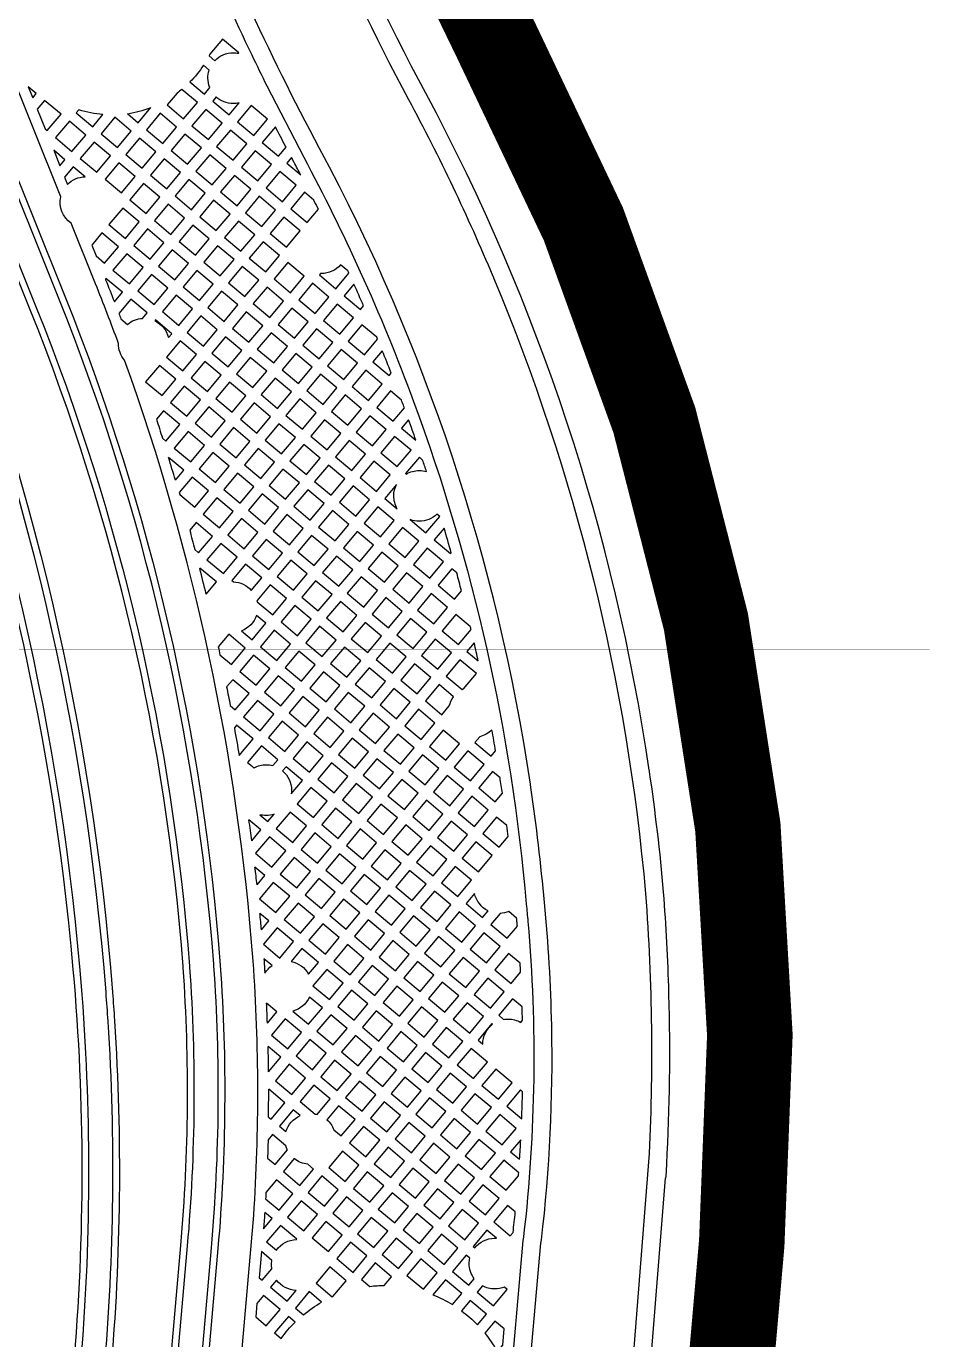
# Model space of a CAD drawing. Extents: x 388 to 686, y 182 to 393.
# Drawn here: x 450.79 to 457.12, y 217.4 to 226.6 of the extents above; entities that cross this region are included whole.
import ezdxf

# ---------------------------------------------------------------- set-up
doc = ezdxf.new("R2010")
doc.units = 0
for name, color, linetype in [('bak_bak_btr2-bcq3156', 8, 'Continuous'), ('bak_outline', 7, 'Continuous'), ('quyukuang', 5, 'Continuous')]:
    doc.layers.add(name, color=color, linetype=linetype)

msp = doc.modelspace()

# ---------------------------------------------------------------- linework, layer by layer
at = {"layer": 'bak_bak_btr2-bcq3156'}
for p, q in [((450.7998, 226.1767), (450.831, 226.0992)), ((452.5313, 225.8965), (452.4387, 225.7862)), ((450.9784, 225.7317), (451.022, 225.6232)), ((452.6449, 225.6804), (452.6118, 225.6409)), ((452.6118, 225.6409), (452.7096, 225.5588)), ((453.082, 224.7945), (453.0139, 224.7134)), ((453.2807, 224.3281), (453.2149, 224.2496)), ((453.4653, 223.8448), (453.4159, 223.7859)), ((453.4159, 223.7859), (453.5159, 223.702)), ((453.3807, 223.3921), (453.2985, 223.2941)), ((453.2985, 223.2941), (453.386, 223.2206)), ((453.7139, 223.0856), (453.6449, 223.0034)), ((453.9243, 222.2816), (453.8737, 222.2213)), ((453.8737, 222.2213), (453.9526, 222.1551)), ((453.927, 220.5264), (453.8677, 220.4557)), ((453.9513, 219.5003), (453.9844, 219.4724)), ((454.1523, 219.0363), (454.2577, 218.9479)), ((454.251, 218.8024), (454.1801, 218.7179)), ((454.1801, 218.7179), (454.2429, 218.6652)), ((452.434, 218.0182), (452.4181, 217.8359))]:
    msp.add_line(p, q, dxfattribs=at)
for points in [[(451.1171, 217.1905, 0.043929), (451.1156, 219.9942, 0.073749), (449.8979, 225.0914), (449.307, 226.5652, 0.022145), (449.2174, 226.7534, -0.021707), (449.2166, 226.7551, -0.015382), (449.216, 226.7561, -0.097444), (448.0281, 230.8632), (447.325, 238.9017), (447.3484, 239.6689, -0.111855), (449.7805, 249.0654)], [(449.8205, 249.0448, 0.111855), (447.3934, 239.6675), (447.37, 238.9016), (448.0729, 230.8671, 0.0975), (449.2571, 226.7745, -0.02217), (449.3485, 226.5825, -0.011362), (449.3937, 226.4685, -0.033458), (449.3946, 226.4657, -0.026298), (449.3955, 226.4636), (449.9397, 225.1081, -0.076279), (451.1752, 219.8185, -0.041114), (451.1619, 217.1865)], [(451.3318, 217.1718, 0.037972), (451.36, 219.6289, -0.037753), (451.3595, 219.6322, 0.003126), (451.3451, 219.8319, -0.038466), (451.3451, 219.8353, 0.076231), (450.0979, 225.1718), (449.5054, 226.6492, 0.022181), (449.4074, 226.8549, -0.097441), (448.2427, 230.8819), (447.5407, 238.9078), (447.5639, 239.6623, -0.111851), (449.9719, 248.9664)], [(450.0118, 248.9458, 0.111851), (447.6089, 239.6609), (447.5857, 238.9077), (448.2875, 230.886, 0.097444), (449.4474, 226.8755, -0.022149), (449.547, 226.6665, -0.011337), (449.5957, 226.5436), (450.1396, 225.1886, -0.076278), (451.3902, 219.8354, -0.038154), (451.3902, 219.832, -0.003022), (451.4042, 219.6385, -0.038483), (451.4046, 219.6352, -0.038023), (451.3767, 217.1678)], [(453.1884, 248.4063, 0.139031), (450.9318, 239.3255), (450.9324, 239.3189, -0.058277), (450.9323, 239.3131, 0.01317), (450.9862, 238.4115), (451.4838, 232.7377, 0.01304), (451.5859, 231.8422, -0.057562), (451.587, 231.8365), (451.5877, 231.8292, -0.057795), (451.5889, 231.8235), (451.5893, 231.8191, -0.050437), (451.5902, 231.8141), (451.5908, 231.8074, 0.087707), (453.4643, 226.0882, -0.023816), (454.0553, 224.8497, -0.056293), (454.0578, 224.8446, -0.055536), (454.0596, 224.8393, -0.077529), (455.1249, 220.5257, -0.032185), (455.1469, 218.6463), (455.01, 216.93, -0.075618)], [(455.128, 216.8078), (455.2659, 218.5332, -0.077517), (455.2668, 218.537), (455.2691, 218.5428), (455.2738, 218.6303, 0.02016), (455.2892, 219.8185), (455.2886, 219.8243, -0.059319), (455.2888, 219.8303, 0.011983), (455.252, 220.5357, 0.0146), (455.1533, 221.3788, -0.05876), (455.1521, 221.3846), (455.1516, 221.3905, 0.086476), (453.5859, 226.1311, -0.101689), (451.6107, 232.7508), (451.1309, 238.2343, -0.154892), (453.2789, 248.3075, 0.091197)], [(453.6283, 248.1974, 0.152895), (451.4743, 238.3892), (451.9537, 232.91, 0.013584), (452.0579, 232.0033, -0.058289), (452.0591, 231.9975), (452.0597, 231.991, 0.087693), (453.8846, 226.434, -0.143964), (455.6053, 218.2082, -0.034875), (455.6032, 218.1835), (455.2086, 213.6655, -0.189033), (455.2045, 213.6572, -0.029547), (455.1983, 213.6372, -0.113191), (455.2033, 213.6036), (454.0128, 200.0006, -0.406602)], [(451.3907, 246.5959, 0.126428), (450.1685, 238.1485), (450.6481, 232.6666, 0.067116), (451.7114, 227.9406, 0.023101), (452.3659, 226.4, 0.003353), (452.4721, 226.1822), (452.73, 225.6828, -0.016477), (453.1265, 224.8812, -0.018108), (453.5, 223.9721, -0.066743), (454.2895, 220.4515, -0.002808), (454.3008, 220.33, -0.050535), (454.2705, 218.124, -0.025198), (454.2699, 218.1204), (454.265, 218.0969), (454.1644, 216.9485, -0.104536)], [(454.3081, 217.1273), (454.3913, 218.0768), (454.3962, 218.101, 0.033724), (454.4679, 219.5908), (454.4674, 219.5955, -0.060066), (454.4676, 219.6015, 0.019511), (454.4164, 220.4634, 0.014813), (454.3217, 221.2695, -0.059508), (454.3205, 221.2753), (454.32, 221.2809, -0.058269), (454.3188, 221.2866), (454.3183, 221.2924, 0.086217), (452.8415, 225.7445, -0.031847), (451.8902, 227.8279, -0.07139), (451.8874, 227.8345, -0.054645), (451.8857, 227.8398, -0.069281), (450.7752, 232.6777), (450.2954, 238.1614, -0.126131), (451.5004, 246.5277, -0.067431)], [(448.0834, 240.1531), (448.0438, 238.92), (448.7432, 230.9259, 0.097517), (449.8553, 227.0824, -0.021634), (449.9684, 226.8446, -0.010888), (450.0227, 226.7081, -0.02159), (450.0234, 226.7065), (450.8563, 224.6302, -0.076555), (451.93, 220.0187, -0.035538), (451.93, 220.0156), (451.9306, 220.0083, -0.039385), (451.914, 218.0586), (450.6831, 203.9781, 0.203715), (451.0728, 202.7811, -0.034942), (451.0746, 202.7786, -0.003859), (451.0926, 202.7566), (451.1499, 202.6884, -0.173688), (451.2137, 202.5154, -0.103263), (451.2119, 202.5064), (451.2082, 202.492, -0.367818), (451.2163, 202.4777), (451.2006, 202.3934, -0.05347), (451.1998, 202.3909)], [(450.8531, 203.9635), (452.084, 218.0439, 0.039386), (452.1006, 220.0205, -0.034059), (452.1006, 220.0235), (452.0999, 220.0318, 0.076554), (451.0145, 224.6937), (450.1254, 226.911, 0.021691), (450.0057, 227.1628, -0.09745), (448.913, 230.9406), (448.2145, 238.9262), (448.2537, 240.1476, -0.111455)], [(448.2987, 240.1462), (448.2595, 238.9259), (448.9578, 230.9445, 0.097447), (450.0457, 227.1835, -0.021664), (450.1668, 226.9284, -0.010673), (450.2236, 226.7862), (451.0563, 224.7104, -0.076772), (452.1457, 220.0215, -0.039342), (452.1288, 218.04), (450.8979, 203.9596, 0.198813)], [(451.1998, 202.3909), (451.2031, 202.3906), (451.1566, 201.8592), (450.9795, 201.8747), (451.026, 202.4061), (451.0314, 202.4056, -0.147166), (451.0367, 202.4106), (451.1561, 202.4704), (451.1686, 202.5187, 0.169435), (451.1154, 202.6595), (451.0362, 202.7547, -0.203066), (450.6383, 203.982), (451.8692, 218.0625, 0.039383), (451.8858, 220.0051), (451.8851, 220.0157, 0.076549), (450.8145, 224.6134), (449.9268, 226.8273, 0.021654), (449.8153, 227.0617, -0.03334), (449.8141, 227.0644, -0.097444), (448.6984, 230.9219), (447.9988, 238.9203)], [(451.1254, 203.9248), (452.3796, 218.273, 0.034548), (452.376, 220.0518, 0.067566), (451.4753, 224.2611, -0.18304), (451.4322, 224.3794, 0.006987), (451.2716, 224.7964), (451.1011, 225.2213, -0.304497), (451.0273, 225.4052), (450.4394, 226.8705, 0.016287), (450.3444, 227.1007, -0.333187), (450.2505, 227.2922, -0.045702), (449.5729, 228.9678, -0.160456), (449.5414, 229.0745, -0.048633), (449.1887, 230.9647), (449.1117, 231.8451, -0.148001), (449.1027, 231.9477), (448.4917, 238.9346)], [(452.277, 226.0638, -0.057379), (452.2366, 226.0592, -0.187526), (452.1166, 226.1059), (452.0922, 226.0769)], [(451.3233, 225.9824, -0.055783), (451.1547, 226.0147), (451.1369, 225.9934)], [(452.4387, 225.7862), (452.5534, 225.6899), (452.6063, 225.753), (452.6027, 225.7597), (452.6026, 225.76, -0.002132), (452.5313, 225.8965)], [(452.7096, 225.5588, 0.00187), (452.6629, 225.6468), (452.6627, 225.647), (452.6449, 225.6804)], [(451.0541, 225.543), (451.0743, 225.4928, -0.199213), (451.1997, 225.546)], [(451.3406, 224.8293), (451.3422, 224.8251), (451.3424, 224.8248, -0.002591), (451.4032, 224.6707)], [(453.0139, 224.7134), (453.1286, 224.6171), (453.1493, 224.6418, 0.003106), (453.082, 224.7945)], [(453.2149, 224.2496), (453.3296, 224.1533), (453.3435, 224.1699, 0.003166), (453.2807, 224.3281)], [(453.5905, 223.4814, 0.001613), (453.5635, 223.5626), (453.5402, 223.5822), (453.4438, 223.4673)], [(453.4438, 223.4673), (453.4479, 223.4639, -0.135349), (453.539, 223.489, -0.073612), (453.5905, 223.4814)], [(453.386, 223.2206, -0.134444), (453.3612, 223.3112, -0.118727), (453.3807, 223.3921)], [(453.6449, 223.0034), (453.7596, 222.9071), (453.7638, 222.9121, 0.003357), (453.7139, 223.0856)], [(453.9294, 221.5844), (454.0443, 221.488), (454.075, 221.5247, 0.002803), (454.049, 221.6729)], [(454.049, 221.6729, -0.141017), (453.9633, 221.6248), (453.9294, 221.5844)], [(452.5824, 221.3857, -0.219291), (452.6447, 221.2506, -0.037101), (452.6427, 221.2243)], [(452.5232, 221.0819, -0.08084), (452.4669, 221.0728, -0.06361), (452.4222, 221.0785)], [(453.8677, 220.4557), (453.9825, 220.3594), (454.0215, 220.4058, -0.226511), (453.927, 220.5264)], [(452.451, 220.0695), (452.4519, 220.0576), (452.452, 220.0572, -0.001735), (452.4579, 219.9688)], [(452.4579, 219.9688, -0.103492), (452.5082, 220.0215), (452.451, 220.0695)], [(453.9844, 219.4724, -0.228029), (454.0533, 219.6103), (454.0476, 219.6151), (453.9513, 219.5003)], [(454.2577, 218.9479, 0.004405), (454.2636, 219.1387), (454.2487, 219.1512), (454.1523, 219.0363)], [(452.4573, 218.2936, -0.000594), (452.4556, 218.2679, -0.014502), (452.4554, 218.2659, -0.031017), (452.4553, 218.2613), (452.4481, 218.1789)], [(453.9175, 218.0532), (453.9279, 218.0445, -0.229904), (454.0676, 218.1123, -0.01892), (454.0809, 218.1118)], [(452.4181, 217.8359), (452.4399, 217.8176), (452.507, 217.8976, -0.038817), (452.5048, 217.925, -0.044539), (452.5076, 217.9564), (452.434, 218.0182)], [(452.6761, 217.7473, -0.22689), (452.5402, 217.8186), (452.4982, 217.7686)], [(452.6714, 217.6232), (452.7277, 217.576, -0.04335), (452.8558, 217.6642)]]:
    msp.add_lwpolyline(points, format="xyb", dxfattribs=at)
for points in [[(452.0668, 226.3933), (452.1075, 226.3592, -0.206088), (452.2366, 226.4148, -0.051791), (452.2731, 226.411), (452.275, 226.4133), (452.2744, 226.4147), (452.1608, 226.51), (452.0732, 226.4056, -0.004653)], [(451.9332, 226.2103), (452.0339, 226.1258), (452.0716, 226.1708, -0.095632), (452.0588, 226.237, -0.080305), (452.0679, 226.293), (452.0276, 226.3268, -0.048686)], [(451.7739, 226.0489), (451.8886, 225.9527), (451.9849, 226.0675), (451.8766, 226.1583, -0.013404), (451.8442, 226.1328)], [(452.6395, 225.3225), (452.7544, 225.2261), (452.8327, 225.3195, 0.001353), (452.8006, 225.383), (452.7359, 225.4373)], [(452.8407, 224.8587), (452.9555, 224.7623), (453.0472, 224.8715, 0.00046), (453.0402, 224.8868), (452.9886, 224.93, -0.218499), (452.8539, 224.8682, -0.007712), (452.8487, 224.8683)], [(451.4346, 224.5895, -0.000707), (451.4494, 224.5507), (451.4947, 224.5126, -0.165012), (451.6009, 224.5548), (451.6325, 224.5925), (451.5178, 224.6887)], [(451.6862, 224.5379, -0.225473), (451.7826, 224.4196), (451.8057, 224.4472), (451.6909, 224.5435)], [(453.2427, 223.9312), (453.3576, 223.8349), (453.4352, 223.9274, 0.000489), (453.4285, 223.9457), (453.4285, 223.9458, 0.000782), (453.415, 223.9821), (453.339, 224.0459)], [(451.6979, 223.8483, -0.002181), (451.7407, 223.7159), (451.7651, 223.6954), (451.8615, 223.8103), (451.7468, 223.9065)], [(453.4764, 223.1448), (453.5865, 223.0524), (453.6829, 223.1672), (453.6631, 223.1838, -0.195537), (453.539, 223.1334, -0.090271)], [(451.9311, 223.0714, -0.002208), (451.9676, 222.9354), (451.994, 222.9132), (452.0904, 223.028), (451.9756, 223.1244)], [(452.2256, 222.7189), (452.2372, 222.7091, -0.203784), (452.363, 222.6496), (452.4367, 222.7374), (452.322, 222.8337)], [(453.6727, 222.6851), (453.7876, 222.5887), (453.8355, 222.6458, 0.002434), (453.8023, 222.7719), (453.769, 222.7998)], [(452.4019, 222.5774, -0.012027), (452.4039, 222.5693), (452.5136, 222.4773), (452.6099, 222.5921), (452.4951, 222.6885)], [(452.2946, 222.3658), (452.3682, 222.304), (452.4646, 222.4189), (452.3985, 222.4743, -0.221649)], [(453.7006, 222.3665), (453.8153, 222.2703), (453.9027, 222.3744, 0.000542), (453.8973, 222.3972), (453.797, 222.4814)], [(452.1312, 222.2547, -0.000951), (452.1435, 222.1977), (452.223, 222.131), (452.3192, 222.2457), (452.2044, 222.342)], [(453.7284, 222.0481), (453.8393, 221.9549, -0.017657), (453.8505, 221.9604), (453.9396, 222.0665), (453.8247, 222.1629)], [(452.1898, 221.9729, -0.002087), (452.2152, 221.8423), (452.2509, 221.8124), (452.3472, 221.9272), (452.2324, 222.0236)], [(453.5831, 221.875), (453.698, 221.7786), (453.75, 221.8406, -0.101006), (453.7805, 221.9048), (453.6794, 221.9897)], [(452.2441, 221.6858, -0.00302), (452.2772, 221.4953), (452.2788, 221.4939), (452.3751, 221.6087), (452.2602, 221.705)], [(452.3372, 221.445), (452.3824, 221.407, -0.124389), (452.4669, 221.4284, -0.066506), (452.5135, 221.4221), (452.5482, 221.4634), (452.4335, 221.5597)], [(453.9573, 221.2658), (454.072, 221.1696), (454.1218, 221.2289, 0.00205), (454.1055, 221.3372), (454.0537, 221.3807)], [(453.985, 220.9474), (454.0999, 220.851), (454.1628, 220.926, 0.00145), (454.1532, 221.002), (454.0814, 221.0622)], [(454.0409, 220.3104), (454.1557, 220.214), (454.227, 220.2989, 0.000667), (454.2249, 220.3234), (454.2249, 220.3235, 0.000786), (454.2221, 220.354), (454.1671, 220.4002, -0.089215), (454.1055, 220.3873)], [(452.6416, 220.0497, -0.221847), (452.7639, 219.9621), (452.8327, 220.0442), (452.7179, 220.1405)], [(454.0689, 219.9919), (454.1836, 219.8957), (454.2497, 219.9745, 0.00152), (454.246, 220.0388), (454.1651, 220.1066)], [(452.6545, 219.7031), (452.7643, 219.6109), (452.8606, 219.7257), (452.7707, 219.8012, -0.224684)], [(454.0966, 219.6735), (454.1308, 219.6448, -0.044463), (454.1622, 219.6476, -0.131097), (454.2507, 219.6239), (454.263, 219.6386, 0.002171), (454.2604, 219.7318), (454.193, 219.7883)], [(452.7052, 219.0704), (452.8104, 218.9821, -0.02006), (452.8241, 218.9788), (452.9164, 219.0888), (452.8016, 219.1852)], [(452.8926, 218.9419, -0.122151), (452.9418, 218.8719), (452.9933, 218.8287), (453.0897, 218.9435), (452.9748, 219.0399)], [(452.5599, 218.8972), (452.6057, 218.8587, -0.221216), (452.7053, 218.9708), (452.6562, 219.012)], [(452.4764, 218.6722), (452.5295, 218.6277), (452.6158, 218.7305, -0.044557), (452.6047, 218.7601), (452.5109, 218.8388), (452.4804, 218.8024, -0.002531)], [(452.5878, 218.5787), (452.7027, 218.4823), (452.799, 218.5971), (452.7588, 218.6307, -0.147155), (452.6641, 218.6695)], [(454.0348, 218.5448), (454.1497, 218.4484), (454.2347, 218.5498, 0.000612), (454.2363, 218.5712), (454.1311, 218.6595)], [(452.4631, 218.3882), (452.5574, 218.3091), (452.6537, 218.424), (452.5389, 218.5203), (452.4656, 218.433, -0.000921)], [(454.0628, 218.2264), (454.1777, 218.13), (454.1971, 218.1532, 0.00333), (454.2124, 218.2964), (454.1591, 218.3411)], [(452.4705, 218.0871), (452.5389, 218.0297, -0.234589), (452.6791, 218.1027), (452.6815, 218.1055), (452.5667, 218.2018)], [(453.1352, 217.8242), (453.1937, 217.7752, -0.02823), (453.2948, 217.7814), (453.3463, 217.8427), (453.2316, 217.939)], [(453.7721, 217.8799), (453.887, 217.7836), (453.9247, 217.8286, -0.160898), (453.8898, 217.9345, -0.055222), (453.8941, 217.9733), (453.8685, 217.9948)], [(452.8168, 217.7965), (452.9296, 217.7018, -0.002087), (452.9351, 217.7042), (453.0279, 217.8148), (452.913, 217.9112)], [(453.635, 217.7165, -0.042917), (453.7724, 217.6471), (453.838, 217.7252), (453.7232, 217.8216)], [(453.9454, 217.7346), (454.0601, 217.6383), (454.1564, 217.7532), (454.136, 217.7704, -0.099096), (454.0676, 217.7567, -0.125871), (453.9822, 217.7785)], [(453.8358, 217.604, -0.041746), (453.9482, 217.505), (454.0111, 217.58), (453.8964, 217.6762)], [(452.5261, 217.45), (452.5725, 217.4111, -0.041778), (452.6705, 217.5246), (452.6224, 217.5649)], [(453.9991, 217.4471, -0.041348), (454.0824, 217.3244), (454.0879, 217.3198), (454.1242, 217.363), (454.1342, 217.4767), (454.0695, 217.531)]]:
    msp.add_lwpolyline(points, format="xyb", close=True, dxfattribs=at)
for points in [[(450.831, 226.0992), (450.8563, 226.1294), (450.7998, 226.1767)], [(451.4947, 225.9882), (451.5702, 225.9248), (451.6595, 226.0312)], [(452.0922, 226.0769), (452.2071, 225.9805), (452.277, 226.0638)], [(451.1369, 225.9934), (451.2517, 225.897), (451.3233, 225.9824)], [(451.022, 225.6232), (451.0574, 225.6655), (450.9784, 225.7317)], [(451.1997, 225.546), (451.1158, 225.6165), (451.0541, 225.543)], [(451.4032, 224.6707), (451.4595, 224.7377), (451.3446, 224.8341), (451.3406, 224.8293)], [(451.8311, 223.4222), (451.8893, 223.4917), (451.783, 223.5809)], [(452.0464, 222.6238), (452.1183, 222.7095), (452.0034, 222.8058), (452.0017, 222.8037)], [(452.6427, 221.2243), (452.7214, 221.3181), (452.6066, 221.4144), (452.5824, 221.3857)], [(452.4222, 221.0785), (452.4798, 221.0301), (452.5232, 221.0819)], [(452.3662, 220.8948), (452.4308, 220.9718), (452.3465, 221.0426)], [(452.4029, 220.587), (452.4586, 220.6533), (452.3887, 220.7119)], [(452.4341, 220.2724), (452.4864, 220.3347), (452.4234, 220.3876)], [(452.4757, 219.6187), (452.5421, 219.6979), (452.4698, 219.7586)], [(452.4839, 219.2767), (452.5701, 219.3794), (452.4808, 219.4544)], [(452.4835, 218.9612), (452.5015, 218.9461), (452.5979, 219.061), (452.4847, 219.1559)], [(452.4481, 218.1789), (452.5084, 218.2508), (452.4573, 218.2936)], [(454.0809, 218.1118), (454.0139, 218.168), (453.9175, 218.0532)], [(452.4982, 217.7686), (452.6131, 217.6722), (452.6761, 217.7473)], [(452.8558, 217.6642), (452.7678, 217.7381), (452.6714, 217.6232)]]:
    msp.add_lwpolyline(points, dxfattribs=at)
for points in [[(450.8632, 226.019), (450.9182, 225.8817), (450.9332, 225.8692), (451.0295, 225.984), (450.9147, 226.0804)], [(451.9469, 225.9037), (452.0618, 225.8073), (452.1581, 225.9221), (452.0432, 226.0185)], [(452.2654, 225.9315), (452.3803, 225.8351), (452.4767, 225.95), (452.3618, 226.0464)], [(450.9915, 225.8202), (451.1064, 225.7238), (451.2027, 225.8386), (451.0879, 225.935)], [(451.3101, 225.848), (451.4249, 225.7517), (451.5212, 225.8664), (451.4064, 225.9628)], [(451.6286, 225.8758), (451.7433, 225.7795), (451.8396, 225.8943), (451.7249, 225.9906)], [(451.8016, 225.7306), (451.9165, 225.6342), (452.0128, 225.749), (451.8979, 225.8453)], [(452.1201, 225.7583), (452.235, 225.662), (452.3313, 225.7768), (452.2165, 225.8731)], [(451.1648, 225.6748), (451.2796, 225.5785), (451.3759, 225.6933), (451.2611, 225.7897)], [(451.4833, 225.7027), (451.598, 225.6064), (451.6943, 225.7212), (451.5796, 225.8174)], [(451.6564, 225.5574), (451.7712, 225.4611), (451.8675, 225.5758), (451.7527, 225.6722)], [(451.9749, 225.5852), (452.0897, 225.4888), (452.186, 225.6036), (452.0712, 225.7)], [(452.2934, 225.613), (452.4081, 225.5167), (452.5044, 225.6315), (452.3897, 225.7278)], [(451.338, 225.5295), (451.4527, 225.4332), (451.549, 225.548), (451.4343, 225.6443)], [(452.4664, 225.4677), (452.5812, 225.3715), (452.6775, 225.4863), (452.5628, 225.5826)], [(451.5111, 225.3843), (451.6259, 225.2879), (451.7222, 225.4027), (451.6074, 225.4991)], [(451.8296, 225.4121), (451.9444, 225.3157), (452.0407, 225.4305), (451.9259, 225.5268)], [(452.1481, 225.4399), (452.2628, 225.3436), (452.3591, 225.4584), (452.2444, 225.5546)], [(452.0028, 225.2667), (452.1175, 225.1705), (452.2138, 225.2852), (452.0991, 225.3815)], [(452.3212, 225.2946), (452.4359, 225.1983), (452.5322, 225.3131), (452.4174, 225.4094)], [(451.3657, 225.211), (451.4806, 225.1147), (451.5769, 225.2295), (451.4621, 225.3259)], [(451.6843, 225.2389), (451.7991, 225.1425), (451.8954, 225.2573), (451.7806, 225.3537)], [(451.8575, 225.0936), (451.9722, 224.9973), (452.0685, 225.1121), (451.9538, 225.2083)], [(452.1759, 225.1215), (452.2906, 225.0252), (452.3869, 225.14), (452.2722, 225.2363)], [(452.4943, 225.1494), (452.6091, 225.053), (452.7054, 225.1677), (452.5905, 225.2641)], [(451.2451, 225.0673), (451.2754, 224.9916), (451.3352, 224.9415), (451.4316, 225.0563), (451.3167, 225.1527)], [(451.5389, 225.0657), (451.6538, 224.9693), (451.7502, 225.0842), (451.6353, 225.1805)], [(451.3936, 224.8925), (451.5084, 224.7961), (451.6048, 224.911), (451.49, 225.0073)], [(451.7122, 224.9203), (451.8269, 224.8241), (451.9232, 224.9389), (451.8085, 225.0352)], [(452.0306, 224.9483), (452.1454, 224.852), (452.2417, 224.9668), (452.1269, 225.0631)], [(452.349, 224.9762), (452.4638, 224.8798), (452.5601, 224.9946), (452.4453, 225.091)], [(452.2037, 224.803), (452.3186, 224.7067), (452.4149, 224.8214), (452.3, 224.9178)], [(452.5222, 224.8308), (452.637, 224.7345), (452.7333, 224.8493), (452.6185, 224.9456)], [(451.5668, 224.7471), (451.6815, 224.6509), (451.7779, 224.7657), (451.6632, 224.862)], [(451.8852, 224.7751), (452, 224.6788), (452.0964, 224.7936), (451.9816, 224.89)], [(452.0584, 224.6298), (452.1732, 224.5334), (452.2696, 224.6483), (452.1548, 224.7447)], [(452.3769, 224.6577), (452.4917, 224.5614), (452.588, 224.6761), (452.4732, 224.7725)], [(452.6954, 224.6855), (452.8102, 224.5891), (452.9066, 224.704), (452.7917, 224.8003)], [(451.7399, 224.6019), (451.8547, 224.5056), (451.9511, 224.6204), (451.8363, 224.7167)], [(452.8686, 224.5402), (452.9833, 224.4439), (453.0796, 224.5587), (452.9649, 224.655)], [(451.9131, 224.4566), (452.0279, 224.3602), (452.1243, 224.4751), (452.0094, 224.5714)], [(452.2316, 224.4845), (452.3464, 224.3882), (452.4428, 224.503), (452.328, 224.5993)], [(452.5501, 224.5124), (452.665, 224.416), (452.7612, 224.5308), (452.6464, 224.6271)], [(452.4048, 224.3392), (452.5196, 224.2428), (452.616, 224.3577), (452.5011, 224.454)], [(452.7233, 224.3671), (452.838, 224.2708), (452.9343, 224.3855), (452.8196, 224.4818)], [(453.0417, 224.3949), (453.1565, 224.2985), (453.2482, 224.4078), (453.2422, 224.4223), (453.138, 224.5097)], [(451.7679, 224.2835), (451.8827, 224.1871), (451.9789, 224.3018), (451.8641, 224.3982)], [(452.0863, 224.3112), (452.201, 224.2149), (452.2974, 224.3298), (452.1826, 224.4261)], [(452.2594, 224.166), (452.3743, 224.0696), (452.4706, 224.1844), (452.3558, 224.2808)], [(452.578, 224.1938), (452.6927, 224.0976), (452.7891, 224.2124), (452.6743, 224.3087)], [(452.8964, 224.2218), (453.0113, 224.1254), (453.1075, 224.2402), (452.9927, 224.3365)], [(451.6225, 224.1102), (451.7374, 224.0139), (451.8337, 224.1287), (451.7189, 224.2251)], [(451.9411, 224.1381), (452.0558, 224.0419), (452.1521, 224.1566), (452.0373, 224.2529)], [(453.0696, 224.0765), (453.1844, 223.9802), (453.2806, 224.0949), (453.1659, 224.1912)], [(452.1142, 223.9929), (452.229, 223.8965), (452.3253, 224.0112), (452.2104, 224.1076)], [(452.4326, 224.0206), (452.5473, 223.9244), (452.6437, 224.0392), (452.529, 224.1355)], [(452.7511, 224.0486), (452.8659, 223.9522), (452.9623, 224.0671), (452.8474, 224.1634)], [(451.7957, 223.9649), (451.9105, 223.8686), (452.0068, 223.9835), (451.8921, 224.0798)], [(452.9243, 223.9032), (453.039, 223.807), (453.1354, 223.9218), (453.0207, 224.0181)], [(451.9688, 223.8197), (452.0837, 223.7233), (452.18, 223.8381), (452.0652, 223.9345)], [(452.2874, 223.8475), (452.4021, 223.7513), (452.4984, 223.866), (452.3836, 223.9622)], [(452.6057, 223.8754), (452.7206, 223.779), (452.8169, 223.8939), (452.7021, 223.9902)], [(452.4605, 223.7023), (452.5753, 223.6059), (452.6716, 223.7206), (452.5567, 223.817)], [(452.7789, 223.73), (452.8937, 223.6337), (452.99, 223.7486), (452.8753, 223.8449)], [(453.0974, 223.758), (453.2122, 223.6616), (453.3086, 223.7765), (453.1938, 223.8728)], [(451.8235, 223.6464), (451.9383, 223.5501), (452.0347, 223.6649), (451.9198, 223.7613)], [(452.142, 223.6743), (452.2568, 223.5781), (452.3531, 223.6929), (452.2384, 223.7892)], [(453.2706, 223.6127), (453.3854, 223.5163), (453.4818, 223.6311), (453.367, 223.7275)], [(452.3151, 223.5291), (452.43, 223.4327), (452.5263, 223.5476), (452.4115, 223.6439)], [(452.6337, 223.5569), (452.7485, 223.4606), (452.8447, 223.5754), (452.73, 223.6717)], [(452.9521, 223.5848), (453.0669, 223.4884), (453.1632, 223.6033), (453.0484, 223.6996)], [(451.9967, 223.5011), (452.1114, 223.4048), (452.2078, 223.5197), (452.0931, 223.6159)], [(453.1252, 223.4394), (453.2401, 223.3431), (453.3365, 223.4579), (453.2216, 223.5543)], [(451.8569, 223.3345), (451.8611, 223.3199), (451.9662, 223.2318), (452.0624, 223.3465), (451.9477, 223.4427)], [(452.1698, 223.3559), (452.2846, 223.2595), (452.381, 223.3743), (452.2662, 223.4707)], [(452.4884, 223.3837), (452.6031, 223.2874), (452.6995, 223.4023), (452.5847, 223.4986)], [(452.8068, 223.4117), (452.9216, 223.3153), (453.0179, 223.4301), (452.9031, 223.5264)], [(452.6615, 223.2384), (452.7763, 223.1421), (452.8726, 223.257), (452.7579, 223.3533)], [(452.98, 223.2664), (453.0949, 223.17), (453.1911, 223.2847), (453.0763, 223.3811)], [(452.0246, 223.1828), (452.1394, 223.0864), (452.2356, 223.2011), (452.1208, 223.2975)], [(452.343, 223.2105), (452.4578, 223.1142), (452.5542, 223.229), (452.4394, 223.3254)], [(452.5162, 223.0652), (452.6309, 222.9689), (452.7273, 223.0837), (452.6125, 223.18)], [(452.8347, 223.0931), (452.9495, 222.9968), (453.0459, 223.1116), (452.931, 223.208)], [(453.1532, 223.121), (453.268, 223.0247), (453.3642, 223.1394), (453.2495, 223.2357)], [(452.1978, 223.0374), (452.3126, 222.9411), (452.4088, 223.0558), (452.294, 223.1521)], [(453.3263, 222.9758), (453.4413, 222.8793), (453.5375, 222.994), (453.4226, 223.0905)], [(452.371, 222.8921), (452.4857, 222.7958), (452.582, 222.9105), (452.4672, 223.0068)], [(452.6893, 222.9199), (452.8042, 222.8236), (452.9005, 222.9384), (452.7857, 223.0348)], [(453.0079, 222.9478), (453.1226, 222.8515), (453.219, 222.9664), (453.1042, 223.0626)], [(452.0524, 222.8642), (452.1673, 222.7678), (452.2636, 222.8827), (452.1488, 222.979)], [(452.8625, 222.7746), (452.9773, 222.6783), (453.0737, 222.7931), (452.9589, 222.8894)], [(453.181, 222.8025), (453.2959, 222.7061), (453.3923, 222.8209), (453.2774, 222.9174)], [(453.4997, 222.8303), (453.6144, 222.7341), (453.7106, 222.8488), (453.5959, 222.945)], [(452.5441, 222.7468), (452.6589, 222.6505), (452.7552, 222.7652), (452.6403, 222.8615)], [(452.7173, 222.6015), (452.8321, 222.5052), (452.9283, 222.6199), (452.8135, 222.7162)], [(453.0357, 222.6293), (453.1506, 222.5329), (453.247, 222.6477), (453.132, 222.7441)], [(453.3543, 222.6571), (453.469, 222.5608), (453.5654, 222.6757), (453.4507, 222.7719)], [(453.5274, 222.5119), (453.6422, 222.4155), (453.7386, 222.5303), (453.6238, 222.6267)], [(452.5719, 222.4283), (452.6867, 222.3319), (452.7831, 222.4468), (452.6683, 222.5431)], [(452.8904, 222.4562), (453.0054, 222.3598), (453.1016, 222.4745), (452.9867, 222.5709)], [(453.209, 222.4839), (453.3237, 222.3876), (453.42, 222.5025), (453.3053, 222.5987)], [(453.382, 222.3386), (453.4969, 222.2423), (453.5933, 222.3571), (453.4784, 222.4535)], [(452.4266, 222.255), (452.5414, 222.1587), (452.6378, 222.2736), (452.523, 222.3699)], [(452.7451, 222.283), (452.86, 222.1866), (452.9564, 222.3014), (452.8415, 222.3978)], [(453.0637, 222.3108), (453.1784, 222.2145), (453.2747, 222.3292), (453.16, 222.4255)], [(452.9184, 222.1376), (453.0331, 222.0413), (453.1295, 222.1562), (453.0148, 222.2524)], [(453.2368, 222.1656), (453.3517, 222.0692), (453.4479, 222.1839), (453.3331, 222.2803)], [(453.5553, 222.1933), (453.67, 222.097), (453.7663, 222.2119), (453.6516, 222.3081)], [(452.2814, 222.082), (452.3962, 221.9856), (452.4924, 222.1003), (452.3776, 222.1967)], [(452.5998, 222.1097), (452.7147, 222.0133), (452.811, 222.1282), (452.6961, 222.2246)], [(452.773, 221.9644), (452.8877, 221.8681), (452.9841, 221.9829), (452.8694, 222.0792)], [(453.0915, 221.9923), (453.2063, 221.896), (453.3027, 222.0108), (453.1878, 222.1072)], [(453.41, 222.0202), (453.5247, 221.924), (453.621, 222.0387), (453.5063, 222.1349)], [(452.4546, 221.9366), (452.5694, 221.8403), (452.6657, 221.955), (452.5508, 222.0514)], [(452.3092, 221.7634), (452.4241, 221.667), (452.5204, 221.7819), (452.4056, 221.8783)], [(452.6278, 221.7913), (452.7425, 221.695), (452.8388, 221.8097), (452.7241, 221.906)], [(452.9461, 221.8191), (453.061, 221.7228), (453.1573, 221.8376), (453.0425, 221.934)], [(453.2647, 221.847), (453.3794, 221.7507), (453.4758, 221.8656), (453.3611, 221.9618)], [(453.1193, 221.6738), (453.234, 221.5775), (453.3304, 221.6924), (453.2157, 221.7886)], [(453.4378, 221.7018), (453.5526, 221.6054), (453.649, 221.7202), (453.5341, 221.8166)], [(452.4825, 221.618), (452.5972, 221.5218), (452.6935, 221.6366), (452.5788, 221.7329)], [(452.8009, 221.646), (452.9157, 221.5497), (453.012, 221.6644), (452.8971, 221.7607)], [(452.9741, 221.5007), (453.0888, 221.4044), (453.1851, 221.5191), (453.0704, 221.6154)], [(453.2924, 221.5285), (453.4073, 221.4322), (453.5036, 221.547), (453.3888, 221.6434)], [(453.611, 221.5564), (453.7257, 221.4602), (453.8221, 221.575), (453.7074, 221.6713)], [(452.6555, 221.4728), (452.7704, 221.3765), (452.8667, 221.4913), (452.7519, 221.5877)], [(453.7841, 221.4112), (453.8989, 221.3148), (453.9953, 221.4297), (453.8804, 221.526)], [(452.8288, 221.3275), (452.9435, 221.2312), (453.0398, 221.3461), (452.9251, 221.4423)], [(453.1472, 221.3555), (453.262, 221.2591), (453.3583, 221.3738), (453.2434, 221.4702)], [(453.4656, 221.3832), (453.5804, 221.2869), (453.6767, 221.4018), (453.562, 221.498)], [(453.6387, 221.238), (453.7536, 221.1416), (453.8499, 221.2564), (453.7351, 221.3528)], [(452.6835, 221.1544), (452.7982, 221.0581), (452.8945, 221.1728), (452.7798, 221.2691)], [(453.0018, 221.1822), (453.1167, 221.0859), (453.2131, 221.2007), (453.0982, 221.2971)], [(453.3204, 221.2101), (453.4351, 221.1139), (453.5314, 221.2286), (453.4167, 221.3248)], [(453.1751, 221.0369), (453.2898, 220.9406), (453.3861, 221.0555), (453.2714, 221.1517)], [(453.4935, 221.0649), (453.6083, 220.9685), (453.7046, 221.0832), (453.5897, 221.1796)], [(453.8119, 221.0926), (453.9267, 220.9963), (454.023, 221.1112), (453.9083, 221.2075)], [(452.5382, 220.9812), (452.6529, 220.8849), (452.7492, 220.9998), (452.6345, 221.096)], [(452.8566, 221.0092), (452.9715, 220.9128), (453.0677, 221.0275), (452.9529, 221.1239)], [(453.0298, 220.8638), (453.1445, 220.7675), (453.2408, 220.8823), (453.1261, 220.9785)], [(453.3481, 220.8917), (453.463, 220.7953), (453.5594, 220.9101), (453.4445, 221.0065)], [(453.6667, 220.9195), (453.7814, 220.8232), (453.8777, 220.938), (453.763, 221.0342)], [(452.3928, 220.8079), (452.5075, 220.7117), (452.6039, 220.8265), (452.4892, 220.9228)], [(452.7113, 220.8359), (452.8261, 220.7396), (452.9225, 220.8544), (452.8076, 220.9508)], [(453.8398, 220.7743), (453.9546, 220.6779), (454.0509, 220.7926), (453.9361, 220.889)], [(452.5659, 220.6627), (452.6808, 220.5663), (452.7771, 220.6812), (452.6623, 220.7776)], [(452.8845, 220.6906), (452.9992, 220.5943), (453.0956, 220.7092), (452.9808, 220.8054)], [(453.2029, 220.7186), (453.3178, 220.6222), (453.414, 220.7369), (453.2992, 220.8333)], [(453.5214, 220.7463), (453.6361, 220.65), (453.7325, 220.7649), (453.6177, 220.8612)], [(453.3761, 220.5732), (453.4909, 220.4769), (453.5871, 220.5916), (453.4724, 220.6879)], [(453.6945, 220.601), (453.8093, 220.5047), (453.9057, 220.6195), (453.7908, 220.7159)], [(452.4206, 220.4895), (452.5354, 220.3931), (452.6318, 220.508), (452.5169, 220.6043)], [(452.7391, 220.5174), (452.8538, 220.4211), (452.9502, 220.536), (452.8355, 220.6322)], [(453.0576, 220.5454), (453.1724, 220.449), (453.2688, 220.5638), (453.1539, 220.6602)], [(453.2308, 220.4), (453.3456, 220.3037), (453.4419, 220.4185), (453.3271, 220.5148)], [(453.5493, 220.4279), (453.6641, 220.3316), (453.7603, 220.4463), (453.6455, 220.5427)], [(452.5938, 220.3441), (452.7085, 220.2479), (452.8049, 220.3627), (452.6901, 220.459)], [(452.9122, 220.3721), (453.0271, 220.2758), (453.1234, 220.3906), (453.0086, 220.487)], [(452.7669, 220.1989), (452.8817, 220.1025), (452.9781, 220.2174), (452.8632, 220.3138)], [(453.0854, 220.2268), (453.2002, 220.1305), (453.2966, 220.2453), (453.1818, 220.3416)], [(453.4039, 220.2547), (453.5187, 220.1584), (453.6151, 220.2732), (453.5003, 220.3696)], [(453.7224, 220.2826), (453.8373, 220.1863), (453.9335, 220.301), (453.8187, 220.3973)], [(452.4485, 220.1711), (452.5632, 220.0748), (452.6595, 220.1895), (452.5448, 220.2858)], [(453.5771, 220.1094), (453.6919, 220.013), (453.7883, 220.1279), (453.6734, 220.2243)], [(453.8957, 220.1373), (454.0105, 220.0409), (454.1067, 220.1556), (453.9919, 220.252)], [(452.9401, 220.0536), (453.0549, 219.9572), (453.1512, 220.0721), (453.0364, 220.1684)], [(453.2586, 220.0815), (453.3734, 219.9852), (453.4697, 220.1), (453.3549, 220.1963)], [(453.4317, 219.9362), (453.5466, 219.8398), (453.6429, 219.9547), (453.5281, 220.051)], [(453.7503, 219.9641), (453.8651, 219.8677), (453.9615, 219.9825), (453.8467, 220.0789)], [(452.7948, 219.8804), (452.9096, 219.7841), (453.0059, 219.8989), (452.8911, 219.9952)], [(453.1132, 219.9083), (453.228, 219.812), (453.3244, 219.9268), (453.2096, 220.0231)], [(453.2864, 219.763), (453.4012, 219.6666), (453.4976, 219.7815), (453.3828, 219.8778)], [(453.605, 219.7908), (453.7198, 219.6945), (453.8162, 219.8093), (453.7013, 219.9057)], [(453.9235, 219.8187), (454.0382, 219.7225), (454.1346, 219.8373), (454.0199, 219.9336)], [(452.968, 219.7351), (453.0827, 219.6388), (453.179, 219.7536), (453.0643, 219.8499)], [(452.8227, 219.5619), (452.9374, 219.4657), (453.0338, 219.5805), (452.919, 219.6767)], [(453.1411, 219.5898), (453.2559, 219.4935), (453.3522, 219.6082), (453.2374, 219.7046)], [(453.4596, 219.6176), (453.5744, 219.5213), (453.6708, 219.6361), (453.556, 219.7325)], [(453.7782, 219.6455), (453.8929, 219.5492), (453.9893, 219.6641), (453.8745, 219.7603)], [(452.5043, 219.5342), (452.6191, 219.4378), (452.7153, 219.5525), (452.6005, 219.6489)], [(453.6328, 219.4723), (453.7475, 219.376), (453.8439, 219.4909), (453.7292, 219.5871)], [(452.6775, 219.3888), (452.7922, 219.2926), (452.8884, 219.4073), (452.7737, 219.5036)], [(452.9958, 219.4167), (453.1106, 219.3203), (453.207, 219.4351), (453.0921, 219.5315)], [(453.3143, 219.4445), (453.4292, 219.3481), (453.5255, 219.4629), (453.4106, 219.5593)], [(453.4875, 219.2991), (453.6022, 219.2029), (453.6986, 219.3177), (453.5838, 219.4139)], [(453.8059, 219.327), (453.9208, 219.2307), (454.0171, 219.3455), (453.9023, 219.4419)], [(452.5321, 219.2156), (452.6468, 219.1194), (452.7432, 219.2342), (452.6285, 219.3305)], [(452.8506, 219.2436), (452.9654, 219.1472), (453.0617, 219.2619), (452.9468, 219.3583)], [(453.169, 219.2713), (453.2839, 219.175), (453.3802, 219.2897), (453.2653, 219.3861)], [(453.0238, 219.0982), (453.1386, 219.0019), (453.2349, 219.1166), (453.12, 219.213)], [(453.3422, 219.126), (453.457, 219.0297), (453.5532, 219.1445), (453.4385, 219.2407)], [(453.6606, 219.1539), (453.7754, 219.0575), (453.8718, 219.1723), (453.7569, 219.2687)], [(453.9791, 219.1817), (454.094, 219.0853), (454.1903, 219.2002), (454.0755, 219.2965)], [(453.8338, 219.0085), (453.9486, 218.9121), (454.045, 219.027), (453.9301, 219.1233)], [(453.197, 218.9529), (453.3117, 218.8566), (453.408, 218.9713), (453.2933, 219.0676)], [(453.5153, 218.9807), (453.6302, 218.8844), (453.7265, 218.9991), (453.6116, 219.0955)], [(453.6885, 218.8354), (453.8034, 218.739), (453.8997, 218.8538), (453.7848, 218.9501)], [(454.007, 218.8631), (454.1217, 218.7669), (454.2181, 218.8817), (454.1034, 218.978)], [(453.0517, 218.7797), (453.1664, 218.6834), (453.2627, 218.7983), (453.148, 218.8945)], [(453.3701, 218.8077), (453.4849, 218.7113), (453.5812, 218.826), (453.4663, 218.9224)], [(453.5433, 218.6623), (453.6582, 218.5659), (453.7544, 218.6807), (453.6396, 218.777)], [(453.8618, 218.69), (453.9765, 218.5938), (454.0727, 218.7085), (453.958, 218.8048)], [(452.9063, 218.6065), (453.021, 218.5102), (453.1174, 218.625), (453.0027, 218.7213)], [(453.2247, 218.6344), (453.3396, 218.5381), (453.436, 218.6529), (453.3211, 218.7493)], [(453.0794, 218.4612), (453.1942, 218.3649), (453.2906, 218.4797), (453.1758, 218.5761)], [(453.398, 218.4891), (453.5128, 218.3927), (453.6092, 218.5076), (453.4943, 218.6039)], [(453.7165, 218.517), (453.8312, 218.4207), (453.9275, 218.5354), (453.8128, 218.6317)], [(452.7611, 218.4333), (452.8758, 218.3371), (452.972, 218.4518), (452.8573, 218.5481)], [(453.8896, 218.3717), (454.0045, 218.2754), (454.1007, 218.3901), (453.9859, 218.4864)], [(452.9341, 218.2881), (453.049, 218.1917), (453.1453, 218.3065), (453.0304, 218.4028)], [(453.2526, 218.3159), (453.3675, 218.2195), (453.4638, 218.3344), (453.349, 218.4307)], [(453.5712, 218.3437), (453.6859, 218.2475), (453.7823, 218.3623), (453.6675, 218.4586)], [(452.6157, 218.2601), (452.7304, 218.1639), (452.8268, 218.2787), (452.7121, 218.375)], [(453.7443, 218.1985), (453.8591, 218.1021), (453.9555, 218.217), (453.8406, 218.3134)], [(452.7888, 218.1149), (452.9037, 218.0185), (453, 218.1334), (452.8851, 218.2297)], [(453.1073, 218.1427), (453.2222, 218.0464), (453.3185, 218.1611), (453.2036, 218.2575)], [(453.4258, 218.1705), (453.5405, 218.0743), (453.6369, 218.1891), (453.5222, 218.2854)], [(453.2805, 217.9974), (453.3952, 217.9011), (453.4916, 218.0159), (453.3769, 218.1121)], [(453.5989, 218.0253), (453.7138, 217.9289), (453.8101, 218.0438), (453.6953, 218.1401)], [(452.962, 217.9696), (453.0769, 217.8732), (453.1732, 217.988), (453.0584, 218.0844)], [(453.4536, 217.8521), (453.5685, 217.7558), (453.6648, 217.8705), (453.5499, 217.9669)], [(452.394, 217.5609), (452.4677, 217.499), (452.5641, 217.6139), (452.4492, 217.7102), (452.4022, 217.6542)]]:
    msp.add_lwpolyline(points, close=True, dxfattribs=at)
for centre, radius, start, end in [((451.3832, 226.7521), 0.7721, 278.30115, 290.96813), ((440.7661, 219.2678), 13.4989, 19.17718, 19.81999), ((436.4219, 218.8393), 16.0762, 16.56342, 17.15443), ((436.4219, 218.8393), 16.0762, 13.61568, 14.27659), ((440.7665, 219.2673), 13.4987, 12.35253, 12.90282), ((436.422, 218.8391), 16.0762, 7.34648, 7.87785), ((436.4219, 218.8395), 16.0762, 6.24039, 6.68856), ((436.4219, 218.8393), 16.0762, 5.11446, 5.52668), ((439.5206, 219.1364), 12.9641, 2.13234, 2.75114), ((439.5206, 219.1363), 12.9641, 0.62076, 1.40604), ((439.5206, 219.1365), 12.9641, 359.22543, 0.08608), ((443.4002, 219.3765), 10.866, 356.24657, 356.97157)]:
    msp.add_arc(centre, radius, start, end, dxfattribs=at)
at = {"layer": 'bak_outline', "const_width": 0.6}
msp.add_lwpolyline([(453.7852, 248.0615, 0.152268), (451.6772, 238.4073), (452.1566, 232.9283, 0.101585), (454.0641, 226.5302, -0.145893), (455.7992, 218.0783), (454.7822, 206.455), (454.7081, 205.6087), (454.6326, 204.7441), (454.5585, 203.8977), (454.2177, 200.0025, -0.414287), (453.1344, 199.0934), (441.5786, 200.1046, -0.414204), (440.6695, 201.1879), (441.0102, 205.0828), (441.0843, 205.9295), (441.1601, 206.7941), (441.2339, 207.6404), (442.2381, 219.1157, 0.144705), (442.0127, 220.2271, -0.100411), (438.6084, 231.743), (438.1291, 237.2219, -0.151026), (441.8915, 254.6578, 0.151039)], format="xyb", dxfattribs=at)
at = {"layer": 'quyukuang', "const_width": 0.001}
msp.add_lwpolyline([(437.1772, 222.2376), (437.1772, 235.8255), (457.1159, 235.8255), (457.1159, 222.2376)], close=True, dxfattribs=at)

doc.saveas('drawing.dxf')
